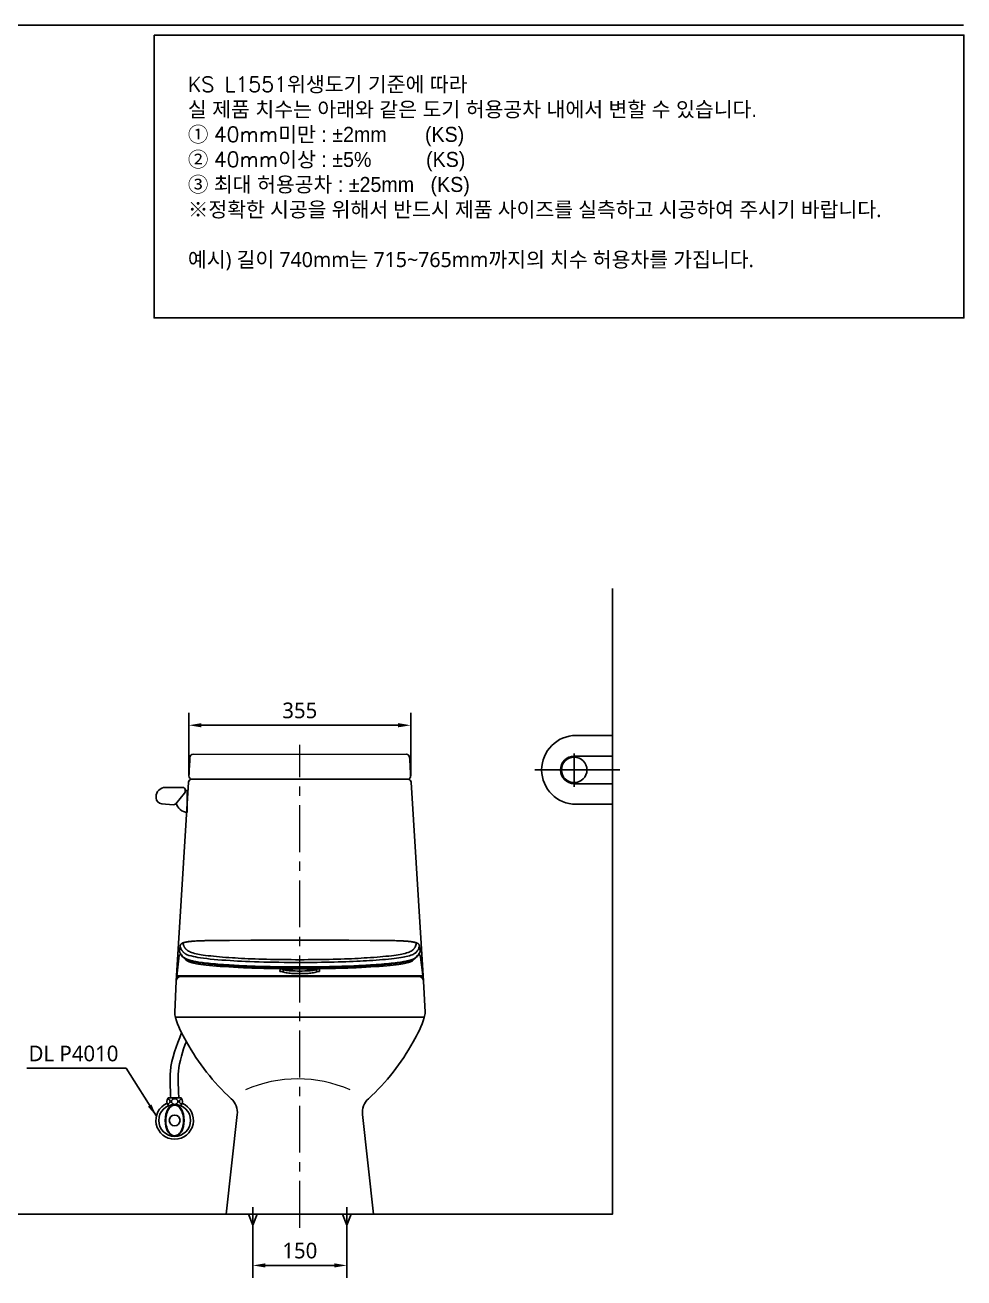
# Model space of a CAD drawing. Extents: x 2801 to 5435, y -53 to 2196.
# Drawn here: x 3935 to 5435, y 56 to 2058 of the extents above; entities that cross this region are included whole.
import ezdxf
from ezdxf.lldxf.tags import DXFTag

# ---------------------------------------------------------------- set-up
doc = ezdxf.new("R2010")
doc.units = 0
doc.header["$LTSCALE"] = 20
doc.header["$MEASUREMENT"] = 0
doc.linetypes.add('CENTER', pattern=[2, 1.25, -0.25, 0.25, -0.25])
doc.layers.get('0').update_dxf_attribs({"linetype": 'CONTINUOUS'})
doc.layers.get('DEFPOINTS').update_dxf_attribs({"linetype": 'CONTINUOUS'})
for name, color, linetype in [('1', 1, 'CONTINUOUS'), ('2', 2, 'CONTINUOUS'), ('3', 3, 'CONTINUOUS'), ('4', 4, 'CONTINUOUS'), ('6', 6, 'CONTINUOUS'), ('FAUCET', 4, 'CONTINUOUS')]:
    doc.layers.add(name, color=color, linetype=linetype)
doc.styles.add('ROMANS', font='NanumGothic.ttf')
doc.styles.get("Standard").update_dxf_attribs({"font": 'NanumGothic.ttf'})
tags = doc.linetypes.add('DASHED', pattern=[0.75, 0.5, -0.25]).pattern_tags.tags
tags[6:7] = [DXFTag(74, 4), DXFTag(75, 0), DXFTag(340, '0'), DXFTag(46, 1.0), DXFTag(50, 0.0), DXFTag(44, 0.0), DXFTag(45, 0.0)]
tags[4:5] = [DXFTag(74, 4), DXFTag(75, 0), DXFTag(340, '0'), DXFTag(46, 1.0), DXFTag(50, 0.0), DXFTag(44, 0.0), DXFTag(45, 0.0)]
doc.dimstyles.get("Standard").update_dxf_attribs({"dimtxt": 0.18, "dimasz": 0.18, "dimexe": 0.18, "dimexo": 0.0625, "dimgap": 0.09, "dimtad": 0, "dimtih": 1, "dimtoh": 1, "dimdec": 4, "dimzin": 0, "dimdsep": 46, "dimtxsty": 'Standard', "dimcen": 0.09, "dimadec": 0, "dimazin": 0, "dimtfac": 1, "dimtdec": 4, "dimtofl": 0, "dimtmove": 0, "dimatfit": 3, "dimfxl": 0, "dimtolj": 1, "dimtzin": 0, "dimarcsym": 0})

# ---------------------------------------------------------------- blocks, each defined once
blk = doc.blocks.new('*D43')
at = {"layer": '3', "color": 3, "lineweight": -2}
for p, q in [((4196.8, 858), (4196.8, 959)), ((4551.1, 858), (4551.1, 959)), ((4216.8, 939), (4531.1, 939))]:
    blk.add_line(p, q, dxfattribs=at)
at = {"layer": '3', "color": 3}
for points in [[(4216.8, 942.4), (4216.8, 935.7), (4196.8, 939)], [(4531.1, 942.4), (4531.1, 935.7), (4551.1, 939)]]:
    blk.add_solid(points, dxfattribs=at)
at = {"layer": 'DEFPOINTS', "color": 0}
for p in [(4551.1, 939), (4196.8, 858), (4551.1, 858)]:
    blk.add_point(p, dxfattribs=at)
at = {"layer": '3', "color": 2, "insert": (4373.9, 962.6), "char_height": 25, "attachment_point": 5}
blk.add_mtext('\\A1;355', dxfattribs=at)
blk = doc.blocks.new('*D44')
at = {"layer": '3', "color": 3, "lineweight": -2}
for p, q in [((4299, 131.8), (4299, 56)), ((4449, 131.8), (4449, 56)), ((4319, 76), (4429, 76))]:
    blk.add_line(p, q, dxfattribs=at)
at = {"layer": '3', "color": 3}
for points in [[(4319, 79.4), (4319, 72.7), (4299, 76)], [(4429, 79.4), (4429, 72.7), (4449, 76)]]:
    blk.add_solid(points, dxfattribs=at)
at = {"layer": 'DEFPOINTS', "color": 0}
for p in [(4299, 131.8), (4449, 131.8), (4449, 76)]:
    blk.add_point(p, dxfattribs=at)
at = {"layer": '3', "color": 2, "insert": (4374, 99.6), "char_height": 25, "attachment_point": 5}
blk.add_mtext('\\A1;150', dxfattribs=at)

msp = doc.modelspace()

# ---------------------------------------------------------------- linework, layer by layer
at = {"color": 1, "linetype": 'CENTER', "lineweight": 0, "ltscale": 3}
msp.add_line((4374.01968, 136.25114), (4374.01968, 907.73817), dxfattribs=at)
at = {"color": 7}
for p, q in [((4176.18672, 530.0247), (4196.13865, 847.98369)), ((4201.12805, 852.65822), (4373.93617, 852.65822)), ((4546.74429, 852.65822), (4373.93617, 852.65822)), ((4571.85264, 530.0247), (4551.73368, 847.98369)), ((4174.04331, 480.76369), (4176.18672, 530.0247)), ((4184.17916, 537.67694), (4209.5049, 537.67694)), ((4209.5049, 537.67694), (4374.01968, 537.67694)), ((4374.01968, 537.67694), (4538.53446, 537.67694)), ((4538.53446, 537.67694), (4563.8602, 537.67694)), ((4571.85264, 530.0247), (4573.99605, 480.76369)), ((4175.01968, 472.67694), (4573.01968, 472.67694)), ((4292.23619, 157.67694), (4299.01968, 140.44882)), ((4305.80317, 157.67694), (4299.01968, 140.44882)), ((4442.23619, 157.67694), (4449.01968, 140.44882)), ((4455.80317, 157.67694), (4449.01968, 140.44882))]:
    msp.add_line(p, q, dxfattribs=at)
at = {"color": 2}
for p, q in [((4182.83779, 586.3906), (4181.83569, 577.47436)), ((4566.03665, 577.47435), (4565.03454, 586.39057)), ((4180.9153, 569.2562), (4177.53814, 538.96895)), ((4570.33424, 538.96851), (4566.95703, 569.25624)), ((4177.60869, 538.78147), (4186.89276, 538.78147)), ((4178.60297, 537.67694), (4187.88421, 537.67694)), ((4186.89276, 538.78147), (4202.95578, 538.78147)), ((4187.88421, 537.67694), (4203.91223, 537.67694)), ((4202.95578, 538.78147), (4271.98828, 538.78147)), ((4203.91223, 537.67694), (4272.67427, 537.67694)), ((4271.98828, 538.78147), (4373.93617, 538.78147)), ((4272.67427, 537.67694), (4475.19806, 537.67694)), ((4373.93617, 538.78147), (4475.88406, 538.78147)), ((4475.19806, 537.67694), (4543.9601, 537.67694)), ((4475.88406, 538.78147), (4544.91656, 538.78147)), ((4543.9601, 537.67694), (4559.98812, 537.67694)), ((4544.91656, 538.78147), (4560.97957, 538.78147)), ((4559.98812, 537.67694), (4569.26936, 537.67694)), ((4560.97957, 538.78147), (4570.26364, 538.78147))]:
    msp.add_line(p, q, dxfattribs=at)
at = {"color": 7, "linetype": 'Continuous', "lineweight": 0}
msp.add_line((4571.34802, 537.67693), (4176.68715, 537.67695), dxfattribs=at)
at = {"color": 1, "linetype": 'CENTER', "ltscale": 3}
for p, q in [((4299.01968, 131.78201), (4299.01968, 169.30347)), ((4449.01968, 131.78201), (4449.01968, 169.30347))]:
    msp.add_line(p, q, dxfattribs=at)
at = {"color": 2}
for points in [[(4181.84173, 577.39975), (4182.83829, 586.25829)], [(4182.8374, 586.38713), (4182.87296, 586.53254)], [(4182.83829, 586.25829), (4182.8374, 586.38713)], [(4182.83821, 586.25829), (4182.94939, 585.70211), (4183.07074, 585.1692), (4183.20116, 584.65894), (4183.33959, 584.17073), (4183.48501, 583.70391), (4183.6337, 583.26565), (4183.78727, 582.8468), (4183.94486, 582.44678), (4184.10562, 582.06498), (4184.2687, 581.70084), (4184.43326, 581.35376), (4184.59845, 581.02316), (4184.7635, 580.70849), (4184.83735, 580.57226), (4184.91094, 580.4391), (4184.98421, 580.30896), (4185.05709, 580.1818), (4185.12951, 580.05759), (4185.20142, 579.93629), (4185.27275, 579.81785), (4185.40169, 579.60846), (4185.54236, 579.38675), (4185.69542, 579.1532), (4185.86156, 578.90833), (4186.04157, 578.6527), (4186.2363, 578.38692), (4186.43419, 578.12763), (4186.64684, 577.86048), (4186.8752, 577.58609), (4187.12034, 577.30512), (4187.38339, 577.01827), (4187.66544, 576.72628), (4187.96694, 576.42996), (4188.28812, 576.13017), (4188.62904, 575.82781), (4188.98893, 575.52357), (4189.359, 575.22326), (4189.74351, 574.9217), (4190.15038, 574.61955), (4190.6005, 574.31807)], [(4206.69695, 594.25316), (4204.92421, 594.13989), (4203.0614, 594.0025), (4201.29922, 593.85365), (4199.63632, 593.69464), (4198.39814, 593.56333), (4197.21909, 593.42684), (4196.1608, 593.29368), (4195.29111, 593.17581), (4194.87314, 593.11617), (4194.50813, 593.06239), (4194.19351, 593.01468), (4193.88839, 592.96717), (4193.49902, 592.90465), (4193.03623, 592.82744), (4192.50125, 592.73389), (4191.92313, 592.62709), (4191.37898, 592.52049), (4190.50167, 592.33426), (4189.73437, 592.15391), (4189.07887, 591.98378), (4188.55233, 591.83383), (4188.27058, 591.74778), (4187.962, 591.64814), (4187.58176, 591.51647), (4187.152, 591.35372), (4186.75169, 591.18602), (4186.38952, 591.01798), (4186.0367, 590.83621), (4185.5814, 590.5692), (4185.11706, 590.2493), (4184.70093, 589.90936), (4184.37978, 589.60211), (4183.99484, 589.16426), (4183.8446, 588.96585), (4183.64722, 588.67319), (4183.42032, 588.27561), (4183.19127, 587.76839), (4182.99333, 587.15375), (4182.87386, 586.53866)], [(4187.52068, 590.70862), (4187.59275, 590.96844), (4187.88047, 591.23933), (4188.38371, 591.51806), (4188.83277, 591.7047), (4189.37367, 591.89235), (4189.92483, 592.05754), (4190.00217, 592.07914), (4190.0807, 592.10072), (4190.16042, 592.1223), (4190.24132, 592.14386), (4190.3234, 592.1654), (4190.40665, 592.18692), (4190.56126, 592.22632), (4190.7827, 592.2814), (4191.11045, 592.35972), (4191.5376, 592.45644), (4192.07766, 592.57107), (4192.74641, 592.70285), (4193.24062, 592.79399), (4193.7975, 592.89114), (4194.3397, 592.98068), (4194.8452, 593.0601), (4195.33946, 593.13431), (4196.13097, 593.24667), (4196.87254, 593.3454), (4197.55437, 593.4311), (4197.76899, 593.45713), (4197.97558, 593.48178), (4198.17385, 593.50507), (4198.36356, 593.52703), (4198.54445, 593.54766), (4198.7163, 593.56701), (4198.8789, 593.58507), (4200.77724, 593.78111), (4202.79286, 593.96292), (4204.91674, 594.12965), (4206.77711, 594.25782), (4208.70068, 594.375), (4210.44082, 594.46896), (4210.6387, 594.47897), (4210.83707, 594.48888), (4211.03594, 594.49868), (4211.23528, 594.50838), (4211.43509, 594.51797), (4211.63537, 594.52746), (4211.83611, 594.53684), (4212.2419, 594.55552), (4212.79455, 594.58033), (4213.49659, 594.61066), (4214.35098, 594.64578), (4215.14636, 594.67674), (4216.04301, 594.70969), (4217.04259, 594.74408), (4218.14659, 594.77931), (4219.35629, 594.81478), (4221.1735, 594.86225), (4222.7921, 594.89902), (4224.2055, 594.92717), (4225.40932, 594.94839), (4226.40099, 594.96405), (4227.17924, 594.9752)], [(4195.15603, 578.76656), (4195.08713, 578.8092), (4195.00219, 578.86231), (4194.90193, 578.92607), (4194.78711, 579.00071), (4194.65837, 579.08646), (4194.61512, 579.11575), (4194.57055, 579.14617), (4194.52468, 579.17773), (4194.47751, 579.21044), (4194.42903, 579.2443), (4194.37925, 579.27934), (4194.33229, 579.31262), (4194.13986, 579.45213), (4193.77073, 579.73281), (4193.41969, 580.01699), (4192.73879, 580.61727), (4192.45536, 580.89124), (4192.33404, 581.01367), (4192.32056, 581.02749), (4192.3071, 581.04132), (4192.29367, 581.05516), (4192.28027, 581.06902), (4192.26689, 581.08289), (4192.25354, 581.09678), (4192.24022, 581.11068), (4192.20227, 581.15008), (4192.15471, 581.19911), (4192.0977, 581.25789), (4192.03143, 581.32653), (4191.95611, 581.40517), (4191.85415, 581.51298), (4191.74003, 581.63574), (4191.6143, 581.77378), (4191.47754, 581.92749), (4191.33041, 582.09726), (4191.17357, 582.28351), (4191.00775, 582.48668), (4190.87444, 582.65496), (4190.73662, 582.83376), (4190.59468, 583.02331), (4190.44902, 583.22384), (4190.3181, 583.40956), (4190.18492, 583.60411), (4190.06609, 583.78274), (4190.05435, 583.80067), (4190.04259, 583.81866), (4190.03082, 583.83672), (4190.01904, 583.85485), (4190.00724, 583.87304), (4189.99544, 583.89131), (4189.98362, 583.90964), (4189.9718, 583.92804), (4189.89618, 584.0471), (4189.81293, 584.18108), (4189.72247, 584.33019), (4189.62528, 584.4947), (4189.52187, 584.67486), (4189.41482, 584.86731), (4189.30293, 585.07543), (4189.18686, 585.29951), (4189.0673, 585.53987), (4188.94499, 585.79689), (4188.82069, 586.07097), (4188.69519, 586.36254), (4188.56936, 586.67206), (4188.53251, 586.76633), (4188.49572, 586.8622), (4188.45903, 586.95968), (4188.42245, 587.05878), (4188.38854, 587.15247), (4188.36406, 587.22122), (4188.25252, 587.54731), (4187.81991, 589.09383), (4187.52068, 590.70861)], [(4227.18009, 594.98256), (4227.1791, 594.9751)], [(4295.57177, 595.59464), (4261.37478, 595.36353), (4227.17924, 594.9751)], [(4227.18276, 594.95093), (4227.18009, 594.98256)], [(4227.18312, 594.94336), (4227.18276, 594.95093)], [(4295.57178, 595.59486), (4334.75387, 595.72569), (4373.93617, 595.7696)], [(4373.93617, 595.7696), (4413.11835, 595.72569), (4452.30032, 595.59486)], [(4520.69309, 594.9751), (4486.49755, 595.36353), (4452.30056, 595.59464)], [(4520.69309, 594.9752), (4523.32091, 594.93379), (4525.93698, 594.88086), (4528.52844, 594.81552), (4530.67748, 594.75042), (4532.79368, 594.67546), (4534.62329, 594.60103), (4534.82653, 594.59217), (4535.02931, 594.5832), (4535.23164, 594.57414), (4535.4335, 594.56497), (4535.63489, 594.5557), (4535.8358, 594.54632), (4536.03622, 594.53684), (4536.42786, 594.51805), (4536.96372, 594.49171), (4537.64084, 594.45721), (4538.45524, 594.41373), (4539.36138, 594.36263), (4540.38348, 594.30133), (4541.51445, 594.22869), (4542.74567, 594.14342), (4543.89978, 594.05712), (4544.91851, 593.97532), (4545.82337, 593.89786), (4546.63958, 593.8238), (4547.34715, 593.75617), (4547.95139, 593.69572), (4548.13246, 593.67709), (4548.30254, 593.65938), (4548.46178, 593.64259), (4548.61035, 593.62675), (4548.74839, 593.61187), (4548.87604, 593.59797), (4548.99343, 593.58507), (4550.7648, 593.37594), (4552.40117, 593.15488), (4553.89562, 592.92357), (4555.03647, 592.72266), (4556.06891, 592.5169), (4556.88556, 592.33286), (4556.97177, 592.31207), (4557.05688, 592.29126), (4557.14087, 592.27042), (4557.22375, 592.24957), (4557.30551, 592.22871), (4557.38616, 592.20782), (4557.46568, 592.18692), (4557.62432, 592.14456), (4557.83366, 592.08711), (4558.08714, 592.0145), (4558.3764, 591.92675), (4558.62678, 591.84567), (4558.88756, 591.75501), (4559.15191, 591.65491), (4559.41223, 591.54559), (4559.66014, 591.42738), (4559.90272, 591.29039), (4560.07831, 591.16741), (4560.19966, 591.05827), (4560.27832, 590.96269), (4560.33434, 590.85571), (4560.35325, 590.77131), (4560.35165, 590.70862)], [(4564.99825, 586.54035), (4564.81944, 587.36753), (4564.5315, 588.11493), (4564.22767, 588.66911), (4563.97467, 589.03805), (4563.73223, 589.34009), (4563.509, 589.58512), (4563.30825, 589.78385), (4562.85289, 590.17463), (4562.3425, 590.53628), (4561.83181, 590.83829), (4561.37313, 591.07069), (4560.99042, 591.24248), (4560.56543, 591.41427), (4560.13679, 591.571), (4559.77529, 591.69249), (4559.44765, 591.79539), (4559.08749, 591.90168), (4558.65964, 592.01989), (4558.15661, 592.14929), (4557.59139, 592.28421), (4556.96592, 592.42256), (4556.4287, 592.53349), (4555.84825, 592.6462), (4555.24051, 592.75717), (4554.69509, 592.85132), (4554.23257, 592.9275), (4553.86111, 592.98645), (4553.39978, 593.05706), (4552.89408, 593.13136), (4552.33304, 593.21028), (4551.71329, 593.29346), (4551.01418, 593.38261), (4550.34812, 593.46323), (4549.56393, 593.55319), (4548.65306, 593.6515), (4547.60635, 593.75697), (4546.41417, 593.8682), (4545.14216, 593.97736), (4543.72259, 594.08869), (4542.14771, 594.20062), (4540.41033, 594.31141), (4538.50413, 594.4192), (4536.42417, 594.5221), (4535.62834, 594.55779)], [(4560.35165, 590.70861), (4560.04422, 589.06532), (4559.59856, 587.49289), (4559.01279, 585.99338), (4558.28541, 584.56607), (4557.41738, 583.21281), (4557.30779, 583.06241), (4557.19609, 582.91314), (4557.08228, 582.76502), (4556.96635, 582.61808), (4556.84827, 582.47232), (4556.74729, 582.35006), (4556.57991, 582.15066), (4556.39923, 581.94045), (4556.20439, 581.71998), (4556.11632, 581.6225), (4556.02541, 581.52331), (4555.93156, 581.42245), (4555.83471, 581.31997), (4555.73482, 581.21594), (4555.63187, 581.11043), (4555.5429, 581.02072), (4555.03957, 580.53796), (4554.3692, 579.94973), (4554.29243, 579.88547), (4554.23329, 579.83662), (4554.17179, 579.78693), (4554.1041, 579.7333), (4554.03019, 579.67576), (4553.95008, 579.61438), (4553.86375, 579.54923), (4553.75518, 579.46851), (4553.63794, 579.38285), (4553.50905, 579.29063), (4553.36798, 579.19179), (4553.23773, 579.10252), (4553.11844, 579.02263), (4552.99237, 578.94022), (4552.88273, 578.87024), (4552.7904, 578.81243), (4552.7163, 578.76656)], [(4565.03412, 586.25829), (4564.74264, 584.94014), (4564.37744, 583.68074), (4563.94102, 582.48009), (4563.43561, 581.3382), (4562.86436, 580.25506), (4562.2319, 579.23067), (4561.64388, 578.39939), (4561.01198, 577.61128), (4560.33361, 576.86633), (4559.61, 576.16455), (4558.85465, 575.50594), (4558.08284, 574.89049), (4557.27189, 574.31821)], [(4565.03493, 586.38709), (4564.99938, 586.53246)], [(4565.03404, 586.25829), (4565.03493, 586.38709)], [(4565.03404, 586.25829), (4566.02877, 577.41602)], [(4177.53928, 538.88339), (4177.71689, 540.47488), (4177.89399, 542.0615), (4178.07059, 543.64326), (4178.24668, 545.22014), (4178.40658, 546.65172), (4178.52923, 547.75041), (4178.64822, 548.81687), (4178.78712, 550.06215), (4178.94592, 551.48625), (4179.12463, 553.08917), (4179.30575, 554.71393), (4179.46471, 556.13964), (4179.6624, 557.9124), (4179.84269, 559.52866), (4180.00559, 560.98843), (4180.17529, 562.50852), (4180.36112, 564.17297), (4180.54685, 565.83645), (4180.73248, 567.49895), (4180.91802, 569.16048)], [(4180.91822, 569.16046), (4181.07868, 569.99035), (4181.39549, 570.81962), (4181.87252, 571.60466), (4182.49725, 572.30035), (4183.24075, 572.86781), (4183.71863, 573.13128)], [(4183.61178, 573.28234), (4183.53771, 573.23851), (4183.3439, 573.11706), (4183.00384, 572.87781), (4182.79223, 572.70924), (4182.50181, 572.44799), (4182.23578, 572.17148), (4181.93196, 571.79918), (4181.61589, 571.32105), (4181.3201, 570.73307), (4181.08146, 570.04157), (4180.94902, 569.37424)], [(4181.83132, 577.30806), (4181.83311, 577.25324), (4181.83548, 577.22028)], [(4181.83548, 577.22028), (4181.89548, 576.9453)], [(4181.84094, 577.39986), (4181.84101, 577.17953), (4181.86361, 577.05382)], [(4373.93617, 552.90714), (4368.57841, 552.91294), (4363.22813, 552.9303), (4357.89253, 552.95913), (4352.57873, 552.99937), (4347.29388, 553.05098), (4342.04516, 553.11392), (4336.83991, 553.18813), (4331.68545, 553.27354), (4326.58864, 553.36997), (4321.55622, 553.47728), (4316.59494, 553.59531), (4311.71151, 553.72392), (4307.103, 553.85718), (4302.57857, 553.9999), (4298.14378, 554.15187), (4293.80384, 554.31288), (4289.56398, 554.4827), (4285.4296, 554.66115), (4281.40615, 554.84805), (4277.1164, 555.06316), (4272.96796, 555.28728), (4268.94444, 555.51863), (4265.02261, 555.75553), (4261.18889, 555.99721), (4256.43716, 556.31159), (4251.84183, 556.63385), (4247.4101, 556.9638), (4243.14284, 557.30101), (4239.04168, 557.64515), (4235.17883, 557.98965), (4231.48398, 558.34035), (4227.95992, 558.69698), (4224.60874, 559.05922), (4221.37635, 559.43351), (4218.32752, 559.81299), (4215.46498, 560.19738), (4212.7935, 560.58644), (4210.31965, 560.97992), (4208.07915, 561.3702), (4206.01634, 561.76369), (4204.11585, 562.15981), (4202.35008, 562.55791), (4200.25334, 563.06846), (4198.31952, 563.5812), (4196.55499, 564.09607), (4194.97042, 564.61292), (4193.56427, 565.13152), (4192.35714, 565.64236), (4191.32186, 566.15446), (4190.45359, 566.66758), (4189.73981, 567.18139), (4188.66779, 568.09904), (4187.65112, 569.0167), (4186.69596, 569.93467), (4185.82592, 570.85295), (4184.72275, 572.16516), (4183.77031, 573.47777), (4182.97222, 574.79074), (4182.33023, 576.104), (4181.8431, 577.41748)], [(4181.86361, 577.05382), (4181.87979, 576.99588)], [(4181.8799, 576.9955), (4181.89155, 576.95837), (4181.96139, 576.74284), (4182.03092, 576.53929), (4182.09953, 576.34772), (4182.16663, 576.16812), (4182.23169, 576.00047), (4182.29421, 575.84478), (4182.35373, 575.70104), (4182.40427, 575.58214), (4182.45175, 575.47285), (4182.49593, 575.37317), (4182.53874, 575.27831), (4182.58174, 575.18467), (4182.62489, 575.09225), (4182.66817, 575.00104), (4182.75864, 574.81495), (4182.84932, 574.63419), (4182.94075, 574.4573), (4183.03699, 574.27647), (4183.13886, 574.09056), (4183.24661, 573.89951), (4183.42258, 573.59875), (4183.61097, 573.29055), (4183.81233, 572.97496), (4184.0229, 572.65839), (4184.2372, 572.34864), (4184.45463, 572.04569), (4184.6756, 571.74821), (4185.66963, 570.51553), (4186.7936, 569.28803), (4188.05187, 568.07165), (4188.28655, 567.85687), (4188.53141, 567.63542), (4188.78632, 567.40728), (4188.94118, 567.26971), (4189.0993, 567.12982), (4189.25984, 566.98822), (4189.41349, 566.85339), (4189.5575, 566.72803), (4189.69229, 566.61216), (4189.81821, 566.5058), (4189.93522, 566.40899), (4190.02273, 566.33801), (4190.12053, 566.26019), (4190.23208, 566.17346), (4190.35848, 566.07786), (4190.50391, 565.97147), (4190.66803, 565.856), (4190.85298, 565.73153), (4191.06011, 565.59856), (4191.27312, 565.46807), (4191.54765, 565.30814), (4191.81455, 565.16046), (4192.07115, 565.02489), (4192.28946, 564.91399), (4192.49579, 564.81256), (4192.69697, 564.7166), (4192.91241, 564.61681), (4193.14374, 564.51282), (4193.39184, 564.40463), (4193.85604, 564.21055), (4194.37018, 564.00673), (4194.91211, 563.80279), (4195.47921, 563.59972), (4196.07135, 563.39751), (4196.68852, 563.19617), (4197.32892, 562.99626), (4197.99105, 562.79817), (4199.4442, 562.38896), (4200.98189, 561.98597), (4202.61723, 561.58483), (4204.33298, 561.19099), (4206.17119, 560.79915), (4208.16002, 560.40991), (4210.31625, 560.02392), (4212.65025, 559.64176), (4215.12133, 559.27057), (4217.76601, 558.90371), (4220.57887, 558.54136), (4223.55731, 558.1837), (4226.75792, 557.82461), (4230.12619, 557.47088), (4233.66025, 557.12279), (4237.35802, 556.78063), (4241.21626, 556.44461), (4245.15785, 556.12078), (4249.24774, 555.8033), (4253.48504, 555.49253), (4257.86845, 555.18876), (4261.14449, 554.97229), (4264.48918, 554.75942), (4267.9002, 554.55015), (4271.38241, 554.3449), (4274.94859, 554.14464), (4278.61414, 553.95058), (4282.38894, 553.76381), (4286.66634, 553.56728), (4291.06761, 553.3803), (4295.58604, 553.20311), (4300.21511, 553.03593), (4304.94858, 552.87903), (4309.5215, 552.74017), (4314.17652, 552.61093), (4318.90748, 552.49146), (4323.70827, 552.38189), (4328.57281, 552.28236), (4333.47635, 552.19332), (4338.05651, 552.12008), (4342.59169, 552.0568), (4344.00665, 552.0389), (4345.41629, 552.02192), (4346.89653, 552.00502), (4348.54135, 551.98733), (4350.35179, 551.96917), (4352.32861, 551.95092), (4354.47249, 551.93297), (4356.784, 551.91574), (4359.26353, 551.89969), (4361.9113, 551.88534), (4364.67548, 551.87339), (4367.60154, 551.86412), (4370.68879, 551.85811), (4373.93617, 551.85595)], [(4194.10275, 562.67692), (4192.08526, 564.39037), (4190.50723, 565.95648)], [(4373.93617, 560.03856), (4365.50335, 560.04966), (4357.10055, 560.08984), (4348.75506, 560.15876), (4340.49427, 560.25623), (4332.34741, 560.38216), (4324.34329, 560.53603), (4316.50797, 560.71719), (4308.86748, 560.92504), (4301.44895, 561.15897), (4294.27817, 561.41811), (4287.37785, 561.70148), (4280.7716, 562.00837), (4274.48867, 562.33719), (4268.51796, 562.68243), (4262.78245, 563.03877), (4255.88244, 563.49872), (4249.31433, 563.97533), (4243.09621, 564.46758), (4237.23111, 564.97446), (4230.97557, 565.57084), (4225.21225, 566.1841), (4219.95096, 566.81278), (4215.20269, 567.45565), (4210.9879, 568.11173), (4207.31228, 568.7784), (4204.1156, 569.45196), (4200.23174, 570.40017), (4196.91576, 571.35501), (4194.20657, 572.31542), (4192.1065, 573.28204), (4190.60031, 574.31808)], [(4209.15747, 557.96479), (4206.61036, 558.47352), (4204.27951, 558.98451), (4202.16557, 559.49923), (4200.26891, 560.01865), (4198.58981, 560.54361), (4197.15267, 561.06548), (4195.92575, 561.59444), (4194.90912, 562.13136), (4194.10275, 562.67691)], [(4373.93617, 564.48321), (4367.13527, 564.49323), (4360.35, 564.52308), (4353.59656, 564.57252), (4346.89111, 564.64141), (4340.24998, 564.72966), (4333.6888, 564.83726), (4327.22249, 564.96385), (4320.86623, 565.10907), (4314.63513, 565.27253), (4308.54444, 565.45392), (4302.60853, 565.65292), (4296.84068, 565.86901), (4291.25431, 566.10159), (4285.86383, 566.35019), (4280.68318, 566.61459), (4275.70224, 566.89433), (4270.88401, 567.18624), (4266.19625, 567.48648), (4260.74648, 567.85515), (4255.50635, 568.23356), (4250.48369, 568.62201), (4245.67963, 569.01993), (4241.0985, 569.42676), (4236.24086, 569.89261), (4231.67844, 570.36877), (4227.41596, 570.85458), (4223.45834, 571.34938), (4219.81164, 571.85255), (4216.54342, 572.35438), (4213.59208, 572.86339), (4210.93781, 573.37858), (4208.54556, 573.89859), (4205.73907, 574.57856), (4203.21239, 575.2614), (4200.98615, 575.94659), (4199.06813, 576.63402), (4197.45826, 577.32359), (4196.15663, 578.02045), (4195.15602, 578.76668)], [(4552.71631, 578.76668), (4551.7157, 578.02045), (4550.41407, 577.32359), (4548.8042, 576.63402), (4546.88618, 575.94659), (4544.65994, 575.2614), (4542.13326, 574.57856), (4539.32677, 573.89859), (4536.88874, 573.36917), (4534.17832, 572.84477), (4531.15883, 572.32682), (4527.81073, 571.81635), (4524.14153, 571.31375), (4520.23571, 570.82832), (4516.03608, 570.3516), (4511.5473, 569.8842), (4506.77384, 569.42676), (4502.1927, 569.01993), (4497.38864, 568.62201), (4492.36598, 568.23356), (4487.12585, 567.85515), (4481.67608, 567.48648), (4476.98833, 567.18624), (4472.17009, 566.89433), (4467.18915, 566.61459), (4462.00851, 566.35019), (4456.61803, 566.10159), (4451.03165, 565.86901), (4445.26381, 565.65292), (4439.32789, 565.45392), (4433.2372, 565.27253), (4427.0061, 565.10907), (4420.64984, 564.96385), (4414.18354, 564.83726), (4407.62235, 564.72966), (4400.98122, 564.64141), (4394.27577, 564.57252), (4387.52234, 564.52308), (4380.73706, 564.49323), (4373.93617, 564.48321)], [(4566.02925, 577.41753), (4565.50763, 576.02444), (4564.81174, 574.63162), (4563.94018, 573.23913), (4562.89618, 571.84705), (4561.68036, 570.45543), (4560.27266, 569.06441), (4559.69879, 568.53999), (4559.11025, 568.01565), (4558.50953, 567.49132), (4557.85113, 566.96689), (4557.05868, 566.44283), (4556.09724, 565.91967), (4554.95898, 565.39769), (4553.49952, 564.82518), (4551.82334, 564.25468), (4549.92866, 563.68651), (4547.82445, 563.12089), (4545.52235, 562.55793), (4543.72332, 562.15261), (4541.78405, 561.74935), (4539.67578, 561.34884), (4537.38263, 560.9517), (4534.89464, 560.55852), (4532.25891, 560.17669), (4529.43925, 559.79937), (4526.44, 559.42679), (4523.26373, 559.05924), (4519.85002, 558.69046), (4516.25711, 558.32751), (4512.48724, 557.97071), (4508.54343, 557.62036), (4504.43031, 557.2767), (4500.22912, 556.94594), (4495.86932, 556.62222), (4491.3518, 556.30592), (4486.68358, 555.99722), (4483.20188, 555.77732), (4479.64807, 555.56134), (4476.01322, 555.34974), (4472.28032, 555.14371), (4468.4343, 554.94462), (4464.46883, 554.75356), (4460.38918, 554.57086), (4455.77686, 554.37976), (4451.04084, 554.19924), (4446.18816, 554.02956), (4441.22575, 553.87103), (4436.16091, 553.72392), (4431.27748, 553.59532), (4426.31619, 553.47729), (4421.28376, 553.36998), (4416.18694, 553.27354), (4411.03248, 553.18813), (4405.82723, 553.11392), (4400.57849, 553.05098), (4395.29364, 552.99937), (4389.97983, 552.95913), (4384.64421, 552.9303), (4379.29393, 552.91294), (4373.93617, 552.90714)], [(4373.93617, 551.85595), (4377.43608, 551.85845), (4380.74916, 551.8654), (4383.87411, 551.87603), (4386.81016, 551.88963), (4389.55698, 551.90553), (4392.11462, 551.92312), (4394.35314, 551.94072), (4396.42427, 551.95885), (4398.32861, 551.97711), (4400.06689, 551.9951), (4401.6399, 552.01249), (4404.17763, 552.04277), (4406.70996, 552.07577), (4409.25794, 552.11181), (4411.82035, 552.15097), (4414.39599, 552.19332), (4419.29952, 552.28236), (4424.16406, 552.38189), (4428.96485, 552.49146), (4433.69582, 552.61093), (4438.35083, 552.74017), (4442.92375, 552.87903), (4447.9408, 553.04577), (4452.84, 553.22406), (4457.61386, 553.41358), (4462.25457, 553.61406), (4466.75402, 553.82521), (4471.10412, 554.04676), (4475.07448, 554.26413), (4478.9353, 554.48813), (4482.70636, 554.71727), (4486.39637, 554.95084), (4490.00388, 555.18876), (4494.46565, 555.49812), (4498.7759, 555.81473), (4502.93332, 556.13828), (4506.93689, 556.4684), (4510.78382, 556.80487), (4514.40558, 557.14129), (4517.8693, 557.48342), (4521.17304, 557.83097), (4524.31503, 558.1837), (4527.34609, 558.54791), (4530.20546, 558.91697), (4532.89033, 559.29071), (4535.39486, 559.66892), (4537.7159, 560.05137), (4539.82299, 560.43069), (4541.76924, 560.81311), (4543.57097, 561.198), (4545.2551, 561.58483), (4546.93922, 561.99835), (4548.52005, 562.41394), (4550.01116, 562.83638), (4551.40478, 563.26722), (4552.68728, 563.70382), (4553.85254, 564.14444), (4554.24173, 564.30352), (4554.59659, 564.45485), (4554.91948, 564.5984), (4555.21265, 564.73418), (4555.42686, 564.83701), (4555.65126, 564.94831), (4555.88873, 565.07048), (4556.13713, 565.20361), (4556.34221, 565.31809), (4556.55162, 565.43971), (4556.76412, 565.56857), (4556.97466, 565.7023), (4557.16458, 565.82878), (4557.33036, 565.94426), (4557.47763, 566.051), (4557.6082, 566.14895), (4557.72358, 566.23804), (4557.83245, 566.32424), (4557.9278, 566.40138), (4558.02587, 566.48224), (4558.13038, 566.56997), (4558.24126, 566.66456), (4558.35859, 566.76598), (4558.50556, 566.89429), (4558.66227, 567.03207), (4558.82253, 567.17356), (4558.97966, 567.31273), (4559.25189, 567.55547), (4559.51303, 567.79081), (4559.76294, 568.01874), (4560.00441, 568.24203), (4560.83828, 569.04463), (4561.61408, 569.85318), (4562.51477, 570.88593), (4563.32727, 571.92274), (4563.56753, 572.25329), (4563.80422, 572.59205), (4564.03656, 572.93907), (4564.25896, 573.2867), (4564.46567, 573.62542), (4564.60413, 573.86189), (4564.7344, 574.09222), (4564.85615, 574.31513), (4564.96985, 574.53069), (4565.07895, 574.74503), (4565.18784, 574.96702), (4565.29615, 575.19668), (4565.34352, 575.30016), (4565.39077, 575.40539), (4565.4409, 575.51934), (4565.49492, 575.64499), (4565.55247, 575.78233), (4565.61314, 575.93137), (4565.6765, 576.09212), (4565.74874, 576.28248), (4565.823, 576.48702), (4565.89854, 576.70577), (4565.97458, 576.93872), (4565.99229, 576.99506)], [(4373.93617, 560.03856), (4380.96485, 560.04578), (4387.97587, 560.07324), (4394.95339, 560.12073), (4401.88164, 560.1881), (4408.74465, 560.27527), (4415.52492, 560.38218), (4422.20605, 560.50849), (4428.77295, 560.65383), (4435.21059, 560.81784), (4441.50374, 561.00019), (4447.63635, 561.20047), (4453.59416, 561.41814), (4459.36418, 561.65264), (4464.93297, 561.90355), (4470.28436, 562.17035), (4475.40504, 562.45081), (4480.32424, 562.74117), (4485.08988, 563.03883), (4490.63512, 563.40545), (4495.97257, 563.78279), (4501.0873, 564.17048), (4505.97764, 564.56787), (4510.64122, 564.97453), (4515.58687, 565.44062), (4520.23133, 565.91728), (4524.56982, 566.40379), (4528.59755, 566.89949), (4532.30903, 567.4038), (4535.63663, 567.90714), (4538.63945, 568.4174), (4541.33457, 568.93296), (4543.75672, 569.45206), (4546.5872, 570.12873), (4549.13478, 570.80872), (4551.38091, 571.49201), (4553.31604, 572.17802), (4554.94023, 572.86664), (4556.25516, 573.56452), (4557.27201, 574.31822)], [(4553.76959, 562.67691), (4552.94661, 562.12152), (4551.90565, 561.57507), (4550.64669, 561.03684), (4549.16981, 560.50591), (4547.47516, 559.98137), (4545.59902, 559.47155), (4543.51331, 558.9662), (4541.21839, 558.46442), (4538.71487, 557.96479)], [(4557.3652, 565.95657), (4555.78708, 564.39037), (4553.76959, 562.67692)], [(4566.95421, 569.16047), (4566.791, 570.00004), (4566.46904, 570.83577), (4565.98615, 571.62314), (4565.35695, 572.31711), (4564.61216, 572.87996), (4564.15312, 573.13163)], [(4566.92366, 569.37392), (4566.7786, 570.0933), (4566.51633, 570.82102), (4566.1951, 571.42697), (4565.86017, 571.90639), (4565.54948, 572.26722), (4565.26828, 572.54447), (4565.01501, 572.76288), (4564.79803, 572.93042), (4564.36641, 573.21928), (4564.24507, 573.29131)], [(4566.03075, 577.39979), (4566.03083, 577.17392), (4565.99362, 576.99495)], [(4565.99754, 577.00797), (4566.00837, 577.0469)], [(4566.00837, 577.0469), (4566.04108, 577.27236)], [(4566.04108, 577.27236), (4566.04093, 577.35596), (4566.01906, 577.53571)], [(4566.03695, 577.47163), (4566.03062, 577.3998)], [(4566.92452, 569.36641), (4566.95742, 569.2527)], [(4566.95432, 569.16048), (4567.99792, 559.81334), (4569.21, 548.94376), (4570.33305, 538.88339)], [(4275.59728, 552.08327), (4267.8625, 552.49828), (4260.48802, 552.92607), (4253.48666, 553.36837), (4246.87117, 553.82552), (4240.65353, 554.29755), (4234.84523, 554.78448), (4229.45697, 555.28586), (4224.49914, 555.80081), (4219.98172, 556.32808), (4215.91357, 556.86559), (4212.30278, 557.41136), (4209.15747, 557.96479)], [(4343.06888, 550.11613), (4337.64434, 550.19049), (4332.28359, 550.27593), (4326.9947, 550.37233), (4321.78531, 550.47952), (4316.66244, 550.59722), (4311.63301, 550.72516), (4306.70397, 550.86305), (4301.88221, 551.01059), (4297.17464, 551.16752), (4292.58813, 551.33353), (4288.12954, 551.50835), (4283.80648, 551.69173), (4279.62856, 551.88356), (4275.59728, 552.08327)], [(4342.19083, 545.77173), (4342.22773, 546.50467), (4342.29011, 547.23331), (4342.37779, 547.92957), (4342.48868, 548.56528), (4342.61883, 549.11572), (4342.76293, 549.56269), (4342.91493, 549.89648), (4343.06888, 550.11613)], [(4342.19083, 545.77173), (4343.67487, 545.68781), (4345.12578, 545.46469), (4346.51286, 545.09518)], [(4373.93617, 551.65099), (4373.31378, 551.65027), (4372.60922, 551.64859), (4371.82251, 551.64558), (4370.95372, 551.64081), (4370.00008, 551.63376), (4368.92438, 551.62342), (4368.00329, 551.61244), (4367.29469, 551.6026), (4366.71579, 551.59363), (4366.26645, 551.58607), (4365.94133, 551.58023), (4365.48404, 551.57152), (4364.86186, 551.55876), (4364.19761, 551.54398), (4363.41282, 551.52492), (4362.50792, 551.50075), (4361.78875, 551.47982), (4361.13926, 551.45959), (4360.52884, 551.43939), (4359.95738, 551.41942), (4359.23506, 551.39267), (4358.55279, 551.36584), (4357.77775, 551.33334), (4357.00385, 551.29857), (4356.0207, 551.2509), (4355.05908, 551.20029), (4354.18075, 551.14987), (4353.18661, 551.08751), (4352.8732, 551.06667), (4352.54997, 551.04459), (4352.21696, 551.02119), (4351.8742, 550.99643), (4351.52173, 550.97022), (4350.94394, 550.92569), (4350.07647, 550.85515), (4349.33358, 550.79108), (4348.71433, 550.73499), (4348.10377, 550.6772), (4347.69081, 550.63669), (4347.47446, 550.61501), (4347.44079, 550.61162), (4347.13533, 550.58073), (4346.83364, 550.54968), (4346.53569, 550.51849), (4346.24149, 550.48717), (4345.951, 550.45573), (4344.45773, 550.28607), (4343.06888, 550.11613)], [(4348.0332, 548.39976), (4347.90572, 548.4808), (4347.67804, 548.61968), (4347.34757, 548.80786), (4346.9111, 549.03399), (4346.64862, 549.15834), (4346.35991, 549.28516), (4346.04464, 549.41234), (4345.70252, 549.53762), (4344.3963, 549.90576), (4343.06888, 550.11626)], [(4346.51286, 545.09518), (4346.85706, 546.01336), (4347.24051, 546.91113), (4347.64129, 547.72569), (4348.0332, 548.39976)], [(4373.93617, 542.28828), (4370.9553, 542.30275), (4368.1499, 542.34619), (4365.52086, 542.41858), (4362.9513, 542.52652), (4360.54658, 542.67), (4358.32383, 542.84843), (4356.20294, 543.07076), (4353.98572, 543.36922), (4351.91119, 543.72218), (4350.00667, 544.12261), (4348.21016, 544.57973), (4346.51286, 545.09518)], [(4373.93617, 549.76286), (4370.31782, 549.7425), (4366.63214, 549.67562), (4362.88032, 549.5563), (4359.09926, 549.37679), (4355.33725, 549.12883), (4351.63626, 548.80518), (4348.03307, 548.39891)], [(4373.93617, 546.34879), (4370.20566, 546.3619), (4366.48543, 546.40755), (4362.78525, 546.50552), (4359.11748, 546.6877), (4356.8359, 546.86549), (4354.57825, 547.10856), (4352.35177, 547.43294), (4350.16609, 547.85656), (4348.03307, 548.39892)], [(4373.93617, 551.65098), (4377.74474, 551.63551), (4381.50808, 551.58776), (4385.20754, 551.50524), (4388.93314, 551.38138), (4390.10584, 551.33262), (4391.27478, 551.27852), (4392.44038, 551.21871), (4393.6031, 551.15283), (4394.76339, 551.08049), (4395.92171, 551.00127), (4397.27214, 550.89968), (4401.09001, 550.55344), (4404.80345, 550.11613)], [(4373.93617, 549.76286), (4377.70699, 549.73958), (4381.46823, 549.66839), (4385.21344, 549.54567), (4388.93339, 549.36605), (4392.61611, 549.12152), (4396.25577, 548.80254), (4399.83927, 548.39891)], [(4399.83927, 548.39892), (4397.57515, 547.82771), (4395.25265, 547.38871), (4392.88568, 547.05881), (4390.4853, 546.81697), (4388.05949, 546.64454), (4385.61341, 546.52547), (4381.74029, 546.41422), (4377.84415, 546.36323), (4373.93617, 546.34879)], [(4373.93617, 542.28828), (4376.91842, 542.30277), (4379.72496, 542.34624), (4382.3549, 542.4187), (4384.92457, 542.5267), (4387.32934, 542.67025), (4389.5522, 542.84877), (4391.67228, 543.07109), (4393.88839, 543.36948), (4395.96195, 543.72233), (4397.86613, 544.12272), (4399.66241, 544.57979), (4401.35948, 545.09518)], [(4399.83927, 548.39891), (4400.10592, 548.56702), (4400.39251, 548.7352), (4400.69935, 548.90209), (4401.02673, 549.06618), (4401.37494, 549.22588), (4401.74421, 549.37943), (4402.13473, 549.52502), (4402.56427, 549.66629), (4403.1104, 549.81931), (4403.70131, 549.95277), (4404.25088, 550.04798), (4404.80345, 550.11613)], [(4401.35944, 545.09517), (4400.9965, 546.05985), (4400.60531, 546.96835), (4400.21136, 547.76194), (4399.8393, 548.39893)], [(4401.35948, 545.09518), (4402.74659, 545.4647), (4404.19751, 545.68781), (4405.68151, 545.77173)], [(4472.27505, 552.08327), (4468.24378, 551.88356), (4464.06585, 551.69173), (4459.7428, 551.50835), (4455.28421, 551.33353), (4450.6977, 551.16752), (4445.99012, 551.01059), (4441.16837, 550.86305), (4436.23932, 550.72516), (4431.2099, 550.59722), (4426.08702, 550.47952), (4420.87763, 550.37233), (4415.58874, 550.27593), (4410.22799, 550.19049), (4404.80345, 550.11613)], [(4405.6815, 545.77173), (4405.64489, 546.49879), (4405.58309, 547.22347), (4405.49605, 547.91806), (4405.38567, 548.55436), (4405.25569, 549.10714), (4405.11133, 549.55737), (4404.95857, 549.89437), (4404.80346, 550.11626)], [(4538.71487, 557.96479), (4535.56955, 557.41136), (4531.95876, 556.86559), (4527.89061, 556.32808), (4523.3732, 555.80081), (4518.41536, 555.28586), (4513.0271, 554.78448), (4507.2188, 554.29755), (4501.00117, 553.82552), (4494.38567, 553.36837), (4487.38431, 552.92607), (4480.00983, 552.49828), (4472.27505, 552.08327)], [(4177.60869, 538.78147), (4177.53904, 538.88342)], [(4177.57404, 538.49585), (4177.54112, 538.65449), (4177.54028, 538.88329)], [(4177.55932, 538.55096), (4177.56819, 538.51641)], [(4177.57357, 538.49761), (4177.64029, 538.31667), (4177.78173, 538.08217), (4177.86853, 537.98371)], [(4177.60322, 538.67694), (4177.67932, 538.29426), (4177.89604, 537.96983), (4178.22038, 537.75306), (4178.41665, 537.69446)], [(4177.86853, 537.98371), (4178.03908, 537.84471), (4178.30975, 537.71964)], [(4178.30975, 537.71964), (4178.41708, 537.69438)], [(4178.41665, 537.69446), (4178.60297, 537.67694)], [(4569.26936, 537.67694), (4569.45562, 537.69445)], [(4569.45526, 537.69438), (4569.59344, 537.72931)], [(4569.45562, 537.69445), (4569.65195, 537.75306), (4569.97629, 537.96983), (4570.19301, 538.29426), (4570.26912, 538.67694)], [(4569.68208, 537.76308), (4569.74998, 537.79567), (4570.00128, 537.98115), (4570.18528, 538.22502), (4570.29877, 538.49761)], [(4570.3333, 538.88342), (4570.26364, 538.78147)], [(4570.29883, 538.49783), (4570.33507, 538.69021), (4570.3333, 538.88342)], [(4570.33305, 538.88339), (4570.33626, 538.9504)]]:
    msp.add_lwpolyline(points, dxfattribs=at)
at = {"color": 7}
for points in [[(4264.37666, 342.39591, -0.0834548354), (4192.98315, 433.30473)], [(4483.6627, 342.39591, 0.0834548354), (4555.05621, 433.30473)], [(4256.51968, 157.67694), (4274.00126, 316.93902, 0.3325162228)]]:
    msp.add_lwpolyline(points, format="xyb", dxfattribs=at)
msp.add_lwpolyline([(4474.0381, 316.93902), (4491.51968, 157.67694), (4374.01968, 157.67694), (4256.51968, 157.67694)], dxfattribs=at)
for centre, radius, start, end in [((4201.12805, 847.65822), 5, 90, 176.26774321), ((4546.74429, 847.65822), 5, 3.73225679, 90), ((4184.17916, 529.67694), 8, 90, 177.50855883), ((4563.8602, 529.67694), 8, 2.49144117, 90), ((4199.01968, 479.67694), 25, 177.50855883, 197.85221601), ((4549.01968, 479.67694), 25, 342.14778399, 2.49144117), ((4346.55649, 527.19419), 180, 197.85221601, 211.44018006), ((4401.48287, 527.19419), 180, 328.55981994, 342.14778399)]:
    msp.add_arc(centre, radius, start, end, dxfattribs=at)
at = {"color": 7, "lineweight": 0}
msp.add_arc((4370.76968, 161.96083), 211.92935, 66.82212725, 113.17787275, dxfattribs=at)
for centre, start, end in [((4244.18038, 320.21235), 353.73594114, 47.68474896), ((4503.85899, 320.21235), 132.31525104, 186.26405886)]:
    msp.add_arc(centre, 30, start, end)
at = {"color": 2}
for centre, major_axis, start_param, end_param in [((4178.60297, 538.67694), (0, 1), 1.4660765717, 1.5707963268), ((4569.26936, 538.67694), (0, -1), 1.5707963268, 1.6755160818)]:
    msp.add_ellipse(centre, major_axis=major_axis, ratio=0.9997568611, start_param=start_param, end_param=end_param, dxfattribs=at)
at = {"layer": '1'}
for p, q in [((4812.33561, 893.73836), (4812.33561, 840.73579)), ((4885.01478, 867.67694), (4749.49021, 867.67694))]:
    msp.add_line(p, q, dxfattribs=at)
at = {"layer": '3', "color": 7}
for p, q in [((4203.46259, 892.65822), (4373.93617, 892.54453)), ((4544.40974, 892.65822), (4373.93617, 892.54453)), ((4181.43403, 537.67694), (4373.93617, 537.67694)), ((4566.4383, 537.67694), (4373.93617, 537.67694))]:
    msp.add_line(p, q, dxfattribs=at)
at = {"layer": '3', "linetype": 'DASHED'}
msp.add_lwpolyline([(4141.19608, 2041.57618), (5435.07265, 2041.57618), (5435.07265, 1589.72963), (4141.19608, 1589.72963)], close=True, dxfattribs=at)
at = {"layer": '3', "color": 7}
for centre, radius, start, end in [((11981.0232, 436.47045), 7795.63612, 176.679377685, 176.90039293), ((4203.46259, 887.65822), 5, 90, 175.85252844), ((4544.40974, 887.65822), 5, 4.14747156, 90), ((-3233.15086, 436.47045), 7795.63612, 3.09960707, 3.320622315), ((4201.78036, 857.65822), 5, 176.12849919, 270), ((4546.09198, 857.65822), 5, 270, 3.87150081)]:
    msp.add_arc(centre, radius, start, end, dxfattribs=at)
at = {"layer": '3', "color": 4}
for points, knots in [([(4167.66968, 343.67694), (4167.48413, 347.94553), (4167.29857, 352.21412), (4167.11302, 356.48271), (4166.68429, 366.34531), (4165.31825, 397.77038), (4177.01001, 427.33881), (4185.03238, 447.62734)], [-12.7266209578, -12.7266209578, -12.7266209578, -12.7266209578, 0, 0, 0, 29.4049304383, 93.6925149723, 93.6925149723, 93.6925149723, 93.6925149723]), ([(4180.68527, 343.67694), (4180.49972, 347.94553), (4180.31416, 352.21412), (4180.12861, 356.48271), (4179.69988, 366.34531), (4178.54623, 392.88446), (4186.70562, 418.09943), (4192.66604, 433.82541)], [-12.7266209578, -12.7266209578, -12.7266209578, -12.7266209578, 0, 0, 0, 29.4049304383, 79.1253515176, 79.1253515176, 79.1253515176, 79.1253515176])]:
    msp.add_open_spline(points, degree=3, knots=knots, dxfattribs=at)
at = {"layer": '4'}
for p, q in [((4873.33561, 922.67694), (4812.33561, 922.67694)), ((4873.33561, 922.67694), (4873.33561, 812.67694)), ((4812.33561, 889.67694), (4873.33561, 889.67694)), ((4812.33561, 845.67694), (4873.33561, 845.67694)), ((4873.33561, 812.67694), (4812.33561, 812.67694)), ((4163.51968, 343.67694), (4167.66968, 343.67694)), ((4167.66968, 343.67694), (4184.51968, 343.67694)), ((4163.51968, 331.67694), (4165.40284, 331.67694)), ((4163.51968, 330.91484), (4163.51968, 331.67694)), ((4164.76968, 331.44009), (4164.76968, 331.67694)), ((4182.63653, 331.67694), (4184.51968, 331.67694)), ((4183.26968, 331.44009), (4183.26968, 331.67694)), ((4184.51968, 330.91484), (4184.51968, 331.67694))]:
    msp.add_line(p, q, dxfattribs=at)
for centre, radius in [((4812.33561, 867.67694), 20.37908), ((4174.01968, 307.67694), 25.5), ((4174.01968, 307.67694), 8.61509)]:
    msp.add_circle(centre, radius, dxfattribs=at)
for centre, radius, start, end in [((4815.33561, 867.67694), 55, 90, 270), ((4812.33561, 867.67694), 22, 90, 270), ((4171.51968, 337.67694), 10, 143.13010235, 216.86989765), ((4176.51968, 337.67694), 10, 323.13010235, 36.86989765), ((4174.01968, 307.67694), 30, 113.91725115, 66.08274885)]:
    msp.add_arc(centre, radius, start, end, dxfattribs=at)
at = {"layer": '4', "extrusion": (0, 0, -1)}
for centre, start_param, end_param in [((4161.33701, 337.90452), 1.8241194503, 4.4989702221), ((4186.79295, 337.90452), 4.9420970074, 7.5846504487)]:
    msp.add_ellipse(centre, major_axis=(-5.22946, 0), ratio=0.8663914057, start_param=start_param, end_param=end_param, dxfattribs=at)
for centre, major_axis, ratio in [((4174.01968, 337.90452), (-5.22946, 0), 0.8663914057), ((4174.01968, 307.67694), (0, 25.5), 0.5965287665)]:
    msp.add_ellipse(centre, major_axis=major_axis, ratio=ratio, dxfattribs=at)
at = {"layer": '4'}
msp.add_open_spline([(4174.01968, 332.17694), (4176.10007, 332.17694), (4178.19982, 331.36783), (4182.09605, 328.12278), (4183.86827, 325.68265), (4186.59412, 319.65394), (4187.54579, 316.07453), (4188.39619, 308.55939), (4188.29487, 304.62966), (4187.06297, 297.27224), (4185.93248, 293.85071), (4182.92006, 288.26149), (4181.04218, 286.10426), (4177.03704, 283.46193), (4174.93152, 282.96034), (4170.77602, 283.56214), (4168.69427, 284.685), (4164.94306, 288.51699), (4163.29433, 291.2211), (4160.87995, 297.64247), (4160.11517, 301.35172), (4159.6535, 308.96615), (4159.95664, 312.86542), (4161.55948, 320.00783), (4162.85904, 323.24455), (4166.12993, 328.35133), (4168.09366, 330.21009), (4171.41137, 331.86226), (4172.71689, 332.17694), (4174.01968, 332.17694)], degree=3, knots=[0, 0, 0, 0, 0.4611097388, 0.4611097388, 0.9222194776, 0.9222194776, 1.3833292164, 1.3833292164, 1.8444389553, 1.8444389553, 2.3055486941, 2.3055486941, 2.7666584329, 2.7666584329, 3.2277681717, 3.2277681717, 3.6888779105, 3.6888779105, 4.1499876493, 4.1499876493, 4.6110973881, 4.6110973881, 5.072207127, 5.072207127, 5.5333168658, 5.5333168658, 5.9944266046, 5.9944266046, 6.2831853072, 6.2831853072, 6.2831853072, 6.2831853072], dxfattribs=at)
at = {"layer": '6'}
msp.add_lwpolyline([(5434.51866, 2057.67694), (2974.36608, 2057.67694), (2974.36608, 157.67694), (4873.33561, 157.67694), (4873.33561, 1157.67694)], dxfattribs=at)
at = {"layer": 'FAUCET', "color": 4}
for p, q in [((4144.21108, 824.6538), (4144.21108, 823.28574)), ((4189.89186, 830.41696), (4175.65844, 813.59564)), ((4191.02328, 834.87703), (4191.02328, 833.50566)), ((4194.21108, 834.87703), (4191.02328, 834.87703)), ((4194.21108, 834.87703), (4194.21108, 831.68923)), ((4194.21108, 831.68923), (4194.21108, 802.8416)), ((4153.4461, 813.31504), (4171.79103, 811.90758)), ((4194.21108, 802.8416), (4194.21108, 799.6538))]:
    msp.add_line(p, q, dxfattribs=at)
at = {"layer": 'FAUCET'}
msp.add_line((4186.45871, 839.6538), (4159.21108, 839.6538), dxfattribs=at)
msp.add_arc((4159.21108, 824.6538), 15, 90, 180, dxfattribs=at)
at = {"layer": 'FAUCET', "color": 4}
for centre, radius, start, end in [((4154.21108, 823.28574), 10, 180, 265.61272928), ((4186.24158, 834.87703), 4.7817, 0, 92.6025622), ((4186.24158, 833.50566), 4.7817, 319.76364169, 0), ((4172.00816, 816.68434), 4.7817, 267.3974378, 319.76364169), ((4196.03861, 820.02488), 20.45289, 195.87200747, 264.87360454)]:
    msp.add_arc(centre, radius, start, end, dxfattribs=at)

# ---------------------------------------------------------------- texts
at = {"layer": '2', "attachment_point": 4, "style": 'ROMANS'}
for s, insert, char_height in [('{\\Fromans|c129;KS L1551\\fGulim|b0|i0|c129|p50;위생도기 기준에 따라 \\P실 제품 치수는 아래와 같은 도기 허용공차 내에서 변할 수 있습니다. \\Fromans|c129;\\P\\fGulim|b0|i0|c129|p50;① \\Fromans|c129;40mm\\fGulim|b0|i0|c129|p50;미만 : ±2mm       (KS)\\Fromans|c129; \\P\\fGulim|b0|i0|c129|p50;② \\Fromans|c129;40mm\\fGulim|b0|i0|c129|p50;이상 : ±5%          (KS)\\Fromans|c129;\\P\\fGulim|b0|i0|c129|p50;③ 최대 허용공차 : ±25mm   (KS)}\\P※정확한 시공을 위해서 반드시 제품 사이즈를 실측하고 시공하여 주시기 바랍니다.\\P\\P예시) 길이 740mm는 715~765mm까지의 치수 허용차를 가집니다.', (4195.11705, 1820.35927), 24), ('DL P4010', (3940.65044, 414.45246), 25)]:
    msp.add_mtext(s, dxfattribs=dict(at, insert=insert, char_height=char_height))

# ---------------------------------------------------------------- dimensions: what is measured, and where the dimension line sits
at = {"layer": '3'}
dim = msp.add_linear_dim(base=(4551.08057, 939.02247), p1=(4196.79177, 857.99582), p2=(4551.08057, 857.99582), text='355', dimstyle='Standard', override={"dimtxt": 25, "dimasz": 20, "dimexe": 20, "dimexo": 0, "dimgap": 10, "dimtad": 1, "dimtih": 0, "dimdec": 0, "dimzin": 8, "dimclrd": 3, "dimclre": 3, "dimclrt": 2, "dimtix": 1, "dimtofl": 1, "dimarcsym": 1}, dxfattribs=at)
dim.commit()
dim.dimension.update_dxf_attribs({"geometry": '*D43', "text_midpoint": (4373.93617, 962.64908)})
dim = msp.add_linear_dim(base=(4449.01968, 76.02095), p1=(4299.01968, 131.78201), p2=(4449.01968, 131.78201), dimstyle='Standard', override={"dimtxt": 25, "dimasz": 20, "dimexe": 20, "dimexo": 0, "dimgap": 10, "dimtad": 1, "dimtih": 0, "dimzin": 8, "dimclrd": 3, "dimclre": 3, "dimclrt": 2, "dimtix": 1, "dimtofl": 1, "dimarcsym": 1}, dxfattribs=at)
dim.commit()
dim.dimension.update_dxf_attribs({"geometry": '*D44', "text_midpoint": (4374.01968, 99.59391)})

# ---------------------------------------------------------------- leaders
msp.add_leader([(4144.79741, 314.46363), (4096.52561, 391.2528), (3937.80622, 391.2528)], dimstyle='Standard', override={"dimtxt": 20, "dimasz": 20, "dimexe": 20, "dimexo": 0, "dimgap": 10, "dimtad": 0, "dimtih": 0, "dimzin": 8, "dimclrd": 3, "dimclre": 3, "dimclrt": 2, "dimtix": 1, "dimtofl": 1, "dimarcsym": 1}, dxfattribs=at)

doc.saveas('drawing.dxf')
